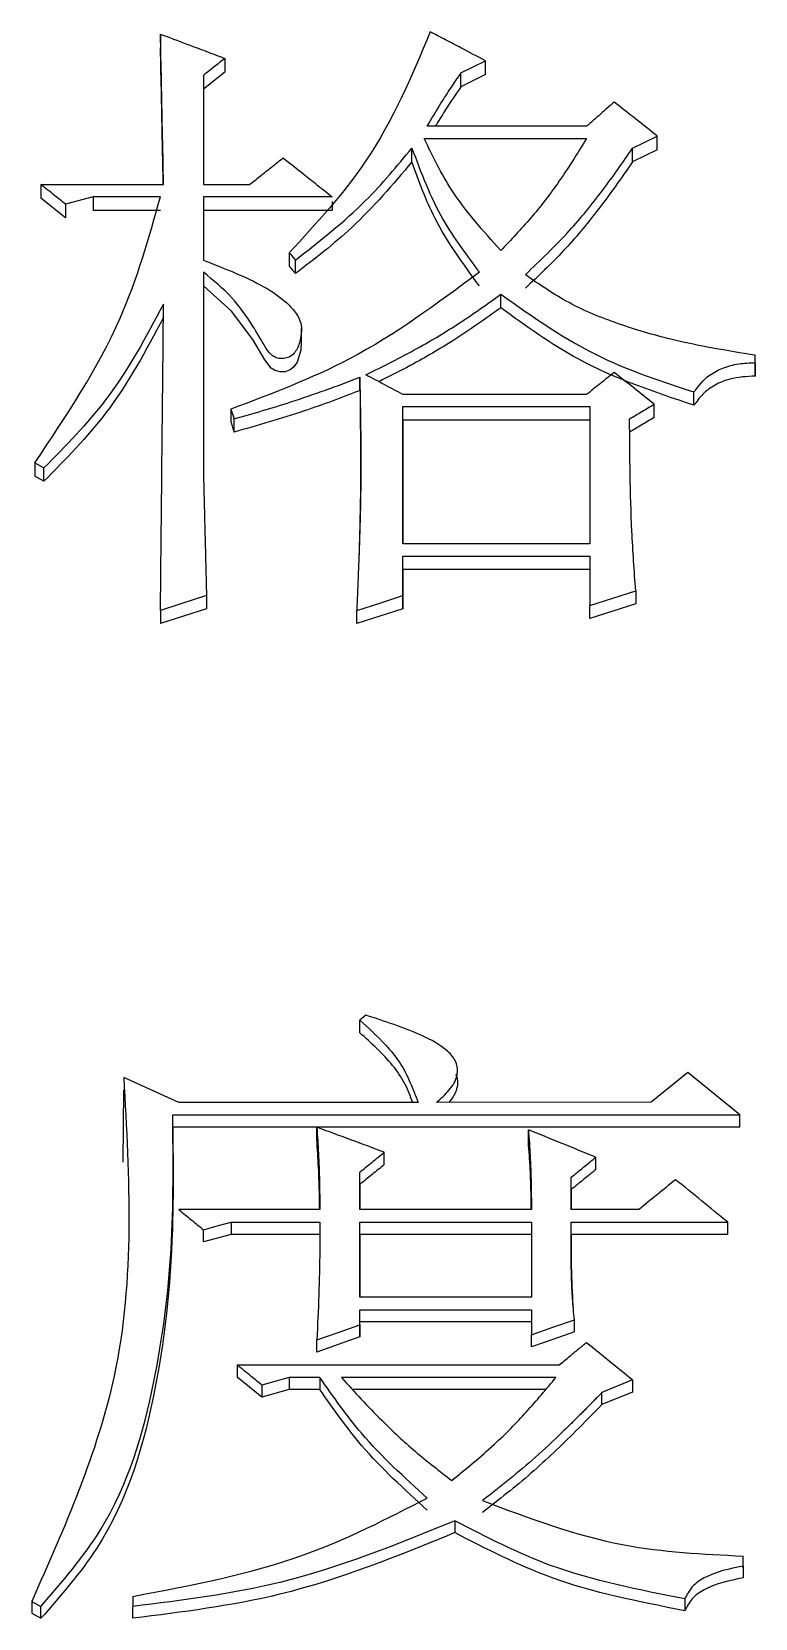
# Model space of a CAD drawing. Header units: millimetres. Extents: x 2085 to 4229, y 754 to 2271.
# Drawn here: x 2600.4 to 2602.95, y 2071.73 to 2077.33 of the extents above; entities that cross this region are included whole.
import ezdxf

# ---------------------------------------------------------------- set-up
doc = ezdxf.new("R2010")
doc.units = ezdxf.units.MM

msp = doc.modelspace()

# ---------------------------------------------------------------- linework, layer by layer
at = {"color": 7, "linetype": 'Continuous', "lineweight": 25}
for p, q in [((2600.8522, 2077.3224), (2600.8522, 2077.2736)), ((2601.0793, 2077.2369), (2601.0793, 2077.1882)), ((2601.9988, 2077.1797), (2601.9988, 2077.2283)), ((2601.0793, 2077.1882), (2601.0036, 2077.1284)), ((2601.0036, 2077.177), (2601.0036, 2076.7914)), ((2601.0036, 2077.177), (2601.0036, 2077.1284)), ((2601.9123, 2077.1369), (2601.9123, 2077.1856)), ((2601.9988, 2077.1797), (2601.9123, 2077.1369)), ((2601.0036, 2077.1284), (2601.0036, 2076.7914)), ((2602.3558, 2076.9972), (2601.7933, 2076.9972)), ((2601.7392, 2076.8718), (2601.7392, 2076.9201)), ((2601.7825, 2076.9543), (2602.3558, 2076.9543)), ((2602.518, 2076.8718), (2602.518, 2076.92)), ((2602.6046, 2076.9146), (2602.6046, 2076.9629)), ((2602.6046, 2076.9146), (2602.518, 2076.8718)), ((2600.4303, 2076.7914), (2600.863, 2076.7914)), ((2600.4303, 2076.7914), (2600.4303, 2076.7432)), ((2600.6142, 2076.7484), (2600.5168, 2076.7227)), ((2600.8521, 2076.7484), (2600.6142, 2076.7484)), ((2600.6142, 2076.7484), (2600.6142, 2076.7004)), ((2601.0036, 2076.7914), (2601.1659, 2076.7914)), ((2601.4579, 2076.7484), (2601.0036, 2076.7484)), ((2601.0036, 2076.7484), (2601.0036, 2076.525)), ((2601.0036, 2076.7484), (2601.0036, 2076.7004)), ((2600.5168, 2076.6746), (2600.4303, 2076.7432)), ((2600.5168, 2076.7227), (2600.5168, 2076.6746)), ((2600.8521, 2076.7004), (2600.6142, 2076.7004)), ((2601.0036, 2076.7004), (2601.0036, 2076.5233)), ((2601.4579, 2076.7004), (2601.0036, 2076.7004)), ((2601.4579, 2076.7324), (2601.4579, 2076.7004)), ((2601.3064, 2076.5509), (2601.3064, 2076.5031)), ((2601.3281, 2076.4772), (2601.3281, 2076.525)), ((2601.0036, 2076.482), (2601.0036, 2075.7743)), ((2601.0036, 2076.482), (2601.0036, 2076.4343)), ((2601.0036, 2076.4343), (2601.0036, 2075.7743)), ((2601.35, 2076.2362), (2601.35, 2076.2839)), ((2602.9507, 2076.1632), (2602.9507, 2076.189)), ((2602.9507, 2076.1417), (2602.9507, 2076.189)), ((2602.9507, 2076.1632), (2602.9507, 2076.1159)), ((2601.5553, 2076.0642), (2601.5553, 2076.1114)), ((2602.3558, 2076.051), (2601.7067, 2076.051)), ((2602.7344, 2076.0125), (2602.7344, 2076.0596)), ((2601.1009, 2075.9992), (2601.1118, 2075.9646)), ((2601.1009, 2075.9992), (2601.1009, 2075.9521)), ((2601.1118, 2075.9175), (2601.1118, 2075.9646)), ((2601.7067, 2076.0078), (2602.3666, 2076.0078)), ((2601.7067, 2075.5232), (2601.7067, 2076.0078)), ((2601.7067, 2075.9607), (2601.7067, 2076.0078)), ((2602.3666, 2076.0078), (2602.3666, 2075.5232)), ((2602.5938, 2075.9693), (2602.5938, 2076.0164)), ((2601.7067, 2075.9607), (2601.7067, 2075.5232)), ((2602.3666, 2075.9607), (2601.7067, 2075.9607)), ((2600.4086, 2075.809), (2600.4411, 2075.7917)), ((2600.4086, 2075.809), (2600.4086, 2075.7622)), ((2600.4411, 2075.7449), (2600.4086, 2075.7621)), ((2600.4411, 2075.7449), (2600.4411, 2075.7917)), ((2602.3666, 2075.5232), (2601.7067, 2075.5232)), ((2601.7067, 2075.4798), (2602.3666, 2075.4798)), ((2601.7067, 2075.341), (2601.7067, 2075.4798)), ((2601.7067, 2075.4334), (2601.7067, 2075.4798)), ((2602.3666, 2075.4798), (2602.3666, 2075.3062)), ((2601.7067, 2075.4334), (2601.7068, 2075.2947)), ((2602.3666, 2075.4334), (2601.7067, 2075.4334)), ((2602.5289, 2075.3583), (2602.5289, 2075.3121)), ((2601.0144, 2075.2947), (2600.8522, 2075.2427)), ((2601.0144, 2075.341), (2601.0144, 2075.2947)), ((2601.7068, 2075.2947), (2601.7067, 2075.341)), ((2602.3666, 2075.26), (2602.3666, 2075.3062)), ((2600.8522, 2075.2888), (2600.8522, 2075.2427)), ((2601.5445, 2075.2427), (2601.5445, 2075.2888)), ((2601.577, 2073.8603), (2601.5553, 2073.8428)), ((2601.5553, 2073.7985), (2601.5553, 2073.8428)), ((2601.8941, 2073.6945), (2601.8941, 2073.6949)), ((2600.9171, 2073.5527), (2600.7224, 2073.6407)), ((2602.7128, 2073.6583), (2602.583, 2073.5528)), ((2602.8967, 2073.5088), (2602.7128, 2073.6583)), ((2600.7199, 2073.342), (2600.7224, 2073.5967)), ((2600.8954, 2073.5088), (2602.8967, 2073.5088)), ((2600.8954, 2073.4649), (2600.8954, 2073.5088)), ((2601.7608, 2073.5527), (2600.9171, 2073.5527)), ((2602.583, 2073.5528), (2601.8258, 2073.5527)), ((2602.8967, 2073.4649), (2602.8967, 2073.5088)), ((2602.8967, 2073.4649), (2600.8954, 2073.4649)), ((2601.4039, 2073.421), (2601.4039, 2073.4647)), ((2602.1503, 2073.4122), (2602.1503, 2073.4559)), ((2600.8972, 2073.3071), (2600.8972, 2073.3511)), ((2601.6419, 2073.333), (2601.6419, 2073.3767)), ((2602.3883, 2073.3154), (2602.3883, 2073.3591)), ((2601.5553, 2073.174), (2601.5553, 2073.3062)), ((2601.5553, 2073.2626), (2601.5553, 2073.3062)), ((2602.3017, 2073.174), (2602.3017, 2073.2886)), ((2602.3017, 2073.245), (2602.3017, 2073.2886)), ((2601.5553, 2073.2626), (2601.5553, 2073.174)), ((2602.3017, 2073.245), (2602.3017, 2073.174)), ((2601.4147, 2073.174), (2600.9171, 2073.174)), ((2602.1611, 2073.174), (2601.5553, 2073.174)), ((2602.5397, 2073.174), (2602.3017, 2073.174)), ((2601.101, 2073.1299), (2601.4147, 2073.1299)), ((2601.101, 2073.1299), (2601.101, 2073.0865)), ((2601.5553, 2073.1299), (2602.1611, 2073.1299)), ((2601.5553, 2072.8649), (2601.5553, 2073.1299)), ((2601.5553, 2073.0865), (2601.5553, 2073.1299)), ((2602.1611, 2073.1299), (2602.1611, 2072.8649)), ((2602.3017, 2073.1299), (2602.8534, 2073.1299)), ((2601.0036, 2073.0601), (2601.0036, 2073.1034)), ((2601.101, 2073.0865), (2601.0036, 2073.0601)), ((2601.4147, 2073.0865), (2601.101, 2073.0865)), ((2601.5553, 2073.0865), (2601.5553, 2072.8649)), ((2602.1611, 2073.0865), (2601.5553, 2073.0865)), ((2602.8534, 2073.0865), (2602.3018, 2073.0865)), ((2602.1611, 2072.8649), (2601.5553, 2072.8649)), ((2601.5553, 2072.8207), (2602.1611, 2072.8207)), ((2601.5553, 2072.7676), (2601.5553, 2072.8207)), ((2601.5553, 2072.7778), (2601.5553, 2072.8207)), ((2601.5553, 2072.7248), (2601.5553, 2072.7778)), ((2602.1611, 2072.7778), (2601.5553, 2072.7778)), ((2602.1611, 2072.8207), (2602.1611, 2072.7323)), ((2602.3125, 2072.7424), (2602.3125, 2072.7853)), ((2601.5553, 2072.7676), (2601.5553, 2072.7248)), ((2602.1611, 2072.6894), (2602.1611, 2072.7323)), ((2601.4039, 2072.6717), (2601.4039, 2072.7146)), ((2601.1226, 2072.626), (2602.2585, 2072.6261)), ((2601.1226, 2072.626), (2601.1226, 2072.5834)), ((2601.2092, 2072.5126), (2601.1226, 2072.5834)), ((2601.3065, 2072.5818), (2601.2092, 2072.5552)), ((2601.2092, 2072.5552), (2601.2092, 2072.5126)), ((2601.4148, 2072.5818), (2601.3065, 2072.5818)), ((2601.3065, 2072.5818), (2601.3065, 2072.5391)), ((2601.4148, 2072.5818), (2601.4148, 2072.5391)), ((2602.2476, 2072.5818), (2601.4904, 2072.5818)), ((2602.5181, 2072.5729), (2602.4099, 2072.5286)), ((2602.5181, 2072.5729), (2602.5181, 2072.5303)), ((2601.3065, 2072.5391), (2601.2092, 2072.5126)), ((2601.4148, 2072.5391), (2601.3065, 2072.5391)), ((2602.2109, 2072.5391), (2601.5306, 2072.5391)), ((2602.5181, 2072.5303), (2602.4099, 2072.4861)), ((2602.4099, 2072.4861), (2602.4099, 2072.5286)), ((2601.8907, 2072.0761), (2601.8907, 2072.0342)), ((2602.9075, 2071.9161), (2602.9075, 2071.9516)), ((2602.9075, 2071.9098), (2602.9075, 2071.9516)), ((2602.9075, 2071.9161), (2602.9075, 2071.8743)), ((2600.3979, 2071.7915), (2600.4304, 2071.7736)), ((2600.3979, 2071.7915), (2600.3979, 2071.7498)), ((2600.4304, 2071.732), (2600.4304, 2071.7736)), ((2600.7549, 2071.8093), (2600.7549, 2071.7737)), ((2600.7549, 2071.7321), (2600.7549, 2071.7737)), ((2602.702, 2071.8004), (2602.702, 2071.7587)), ((2600.3979, 2071.7498), (2600.4304, 2071.732))]:
    msp.add_line(p, q, dxfattribs=at)
at = {"color": 7, "linetype": 'Continuous', "lineweight": 25, "flags": 128}
for points in [[(2601.9123, 2077.1856), (2601.9555, 2077.207), (2601.9988, 2077.2283)], [(2602.518, 2076.92), (2602.5613, 2076.9415), (2602.6046, 2076.9629)], [(2601.3064, 2076.5509), (2601.3119, 2076.5443), (2601.32, 2076.5346), (2601.3281, 2076.525)], [(2601.3064, 2076.5031), (2601.3119, 2076.4965), (2601.3174, 2076.4899), (2601.3281, 2076.4772)], [(2601.3482, 2076.2363), (2601.3476, 2076.2075), (2601.3341, 2076.1646), (2601.323, 2076.1482), (2601.3095, 2076.1374), (2601.2924, 2076.1312), (2601.2744, 2076.1303), (2601.2566, 2076.135), (2601.2432, 2076.144), (2601.2207, 2076.1736), (2601.178, 2076.2446), (2601.103, 2076.3453), (2601.0036, 2076.4343), (2601.0036, 2076.4343)], [(2602.0529, 2076.3569), (2602.0529, 2076.3694), (2602.0529, 2076.382), (2602.0529, 2076.4045)], [(2602.3666, 2075.3062), (2602.4477, 2075.3323), (2602.5289, 2075.3583)], [(2601.0144, 2075.341), (2600.9674, 2075.3259), (2600.9204, 2075.3108), (2600.8522, 2075.2888)], [(2601.5445, 2075.2888), (2601.6256, 2075.3149), (2601.7067, 2075.341)], [(2601.7068, 2075.2947), (2601.6256, 2075.2687), (2601.5445, 2075.2427)], [(2602.5289, 2075.3121), (2602.4477, 2075.2861), (2602.3666, 2075.26)], [(2601.0036, 2073.1034), (2601.0523, 2073.1166), (2601.101, 2073.1299)], [(2602.8534, 2073.0865), (2602.8534, 2073.1082), (2602.8534, 2073.1299)], [(2602.1611, 2072.7323), (2602.2368, 2072.7588), (2602.3125, 2072.7853)], [(2601.4039, 2072.7146), (2601.4796, 2072.7411), (2601.5553, 2072.7676)], [(2601.5553, 2072.7248), (2601.4796, 2072.6983), (2601.4039, 2072.6717)], [(2602.3125, 2072.7424), (2602.2368, 2072.7159), (2602.1611, 2072.6894)]]:
    msp.add_lwpolyline(points, dxfattribs=at)
at = {"color": 7, "linetype": 'Continuous', "lineweight": 25}
for points, knots in [([(2600.863, 2076.7914), (2600.8617, 2076.8561), (2600.8592, 2076.9772), (2600.8556, 2077.1542), (2600.8533, 2077.2663), (2600.8522, 2077.3224)], [0, 0, 0, 0, 0.365313, 0.682655, 1, 1, 1, 1]), ([(2600.8522, 2077.3224), (2600.8831, 2077.3108), (2600.9364, 2077.2907), (2601.0121, 2077.2622), (2601.0569, 2077.2453), (2601.0793, 2077.2369)], [0, 0, 0, 0, 0.4083, 0.70415, 1, 1, 1, 1]), ([(2601.804, 2077.3309), (2601.7381, 2077.1736), (2601.6194, 2076.8904), (2601.4027, 2076.6553), (2601.3064, 2076.5509)], [0, 0, 0, 0, 0.555743, 1, 1, 1, 1]), ([(2601.9988, 2077.2283), (2601.97, 2077.2435), (2601.9231, 2077.2682), (2601.8582, 2077.3024), (2601.8221, 2077.3214), (2601.8041, 2077.3309)], [0, 0, 0, 0, 0.4440621, 0.722031, 1, 1, 1, 1]), ([(2600.862, 2076.7914), (2600.861, 2076.8401), (2600.8589, 2076.945), (2600.8556, 2077.1057), (2600.8533, 2077.2176), (2600.8522, 2077.2736)], [0, 0, 0, 0, 0.302613, 0.651305, 1, 1, 1, 1]), ([(2601.0793, 2077.2369), (2601.0667, 2077.2269), (2601.0415, 2077.207), (2601.0162, 2077.187), (2601.0036, 2077.177)], [0, 0, 0, 0, 0.500001, 1, 1, 1, 1]), ([(2601.7933, 2076.9972), (2601.8092, 2077.0244), (2601.8359, 2077.0699), (2601.8764, 2077.1322), (2601.9003, 2077.1678), (2601.9123, 2077.1856)], [0, 0, 0, 0, 0.425102, 0.712508, 1, 1, 1, 1]), ([(2601.9123, 2077.1369), (2601.8944, 2077.1108), (2601.8645, 2077.0669), (2601.8355, 2077.0197), (2601.8234, 2076.9993), (2601.8221, 2076.9972)], [0, 0, 0, 0, 0.5701108, 0.9548803, 1, 1, 1, 1]), ([(2602.4531, 2077.0829), (2602.4369, 2077.0686), (2602.4044, 2077.04), (2602.372, 2077.0115), (2602.3558, 2076.9972)], [0, 0, 0, 0, 0.499999, 1, 1, 1, 1]), ([(2602.6046, 2076.9629), (2602.5793, 2076.9829), (2602.5288, 2077.0229), (2602.4784, 2077.0629), (2602.4531, 2077.0829)], [0, 0, 0, 0, 0.499999, 1, 1, 1, 1]), ([(2601.3281, 2076.525), (2601.4141, 2076.5923), (2601.5668, 2076.7119), (2601.6868, 2076.8568), (2601.7392, 2076.9201)], [0, 0, 0, 0, 0.56336, 1, 1, 1, 1]), ([(2601.7392, 2076.9201), (2601.7715, 2076.8338), (2601.8294, 2076.6788), (2601.9318, 2076.5425), (2601.9772, 2076.4821)], [0, 0, 0, 0, 0.556662, 1, 1, 1, 1]), ([(2602.0529, 2076.5594), (2601.9911, 2076.628), (2601.8813, 2076.7497), (2601.8125, 2076.8922), (2601.7825, 2076.9543)], [0, 0, 0, 0, 0.563444, 1, 1, 1, 1]), ([(2602.3558, 2076.9543), (2602.3224, 2076.9005), (2602.2626, 2076.8039), (2602.1605, 2076.672), (2602.0889, 2076.597), (2602.0529, 2076.5594)], [0, 0, 0, 0, 0.385333, 0.691671, 1, 1, 1, 1]), ([(2602.1395, 2076.4734), (2602.1925, 2076.5243), (2602.2906, 2076.6183), (2602.414, 2076.77), (2602.4833, 2076.87), (2602.518, 2076.92)], [0, 0, 0, 0, 0.370244, 0.684379, 1, 1, 1, 1]), ([(2601.1659, 2076.7914), (2601.1783, 2076.8013), (2601.2044, 2076.8219), (2601.2441, 2076.8534), (2601.2713, 2076.875), (2601.2849, 2076.8857)], [0, 0, 0, 0, 0.314654, 0.657326, 1, 1, 1, 1]), ([(2601.2849, 2076.8857), (2601.3098, 2076.8659), (2601.3511, 2076.8332), (2601.4088, 2076.7874), (2601.4416, 2076.7614), (2601.4579, 2076.7484)], [0, 0, 0, 0, 0.432645, 0.716322, 1, 1, 1, 1]), ([(2601.7392, 2076.8718), (2601.6716, 2076.7917), (2601.55, 2076.6477), (2601.3963, 2076.5296), (2601.3281, 2076.4772)], [0, 0, 0, 0, 0.55642, 1, 1, 1, 1]), ([(2601.9772, 2076.4343), (2601.9204, 2076.5116), (2601.8195, 2076.6488), (2601.7636, 2076.804), (2601.7392, 2076.8718)], [0, 0, 0, 0, 0.56299, 1, 1, 1, 1]), ([(2602.518, 2076.8718), (2602.477, 2076.8132), (2602.4013, 2076.705), (2602.276, 2076.5547), (2602.1851, 2076.4688), (2602.1395, 2076.4257)], [0, 0, 0, 0, 0.37028, 0.684001, 1, 1, 1, 1]), ([(2600.4086, 2075.809), (2600.52, 2075.9757), (2600.718, 2076.272), (2600.8113, 2076.6035), (2600.8521, 2076.7484)], [0, 0, 0, 0, 0.562636, 1, 1, 1, 1]), ([(2600.5168, 2076.7227), (2600.5045, 2076.7325), (2600.4839, 2076.7488), (2600.455, 2076.7717), (2600.4385, 2076.7848), (2600.4303, 2076.7914)], [0, 0, 0, 0, 0.428361, 0.714181, 1, 1, 1, 1]), ([(2601.0036, 2076.525), (2601.0373, 2076.5117), (2601.1387, 2076.4715), (2601.2566, 2076.4166), (2601.3296, 2076.3427), (2601.3524, 2076.2995), (2601.3487, 2076.2538), (2601.3394, 2076.2192), (2601.3245, 2076.1957), (2601.31, 2076.1838), (2601.2927, 2076.1777), (2601.2741, 2076.1768), (2601.2566, 2076.1812), (2601.2364, 2076.1954), (2601.2123, 2076.2342), (2601.1722, 2076.3041), (2601.1068, 2076.3976), (2601.0384, 2076.4535), (2601.0036, 2076.482)], [0, 0, 0, 0, 0.104454, 0.314535, 0.36541, 0.416687, 0.46169, 0.509284, 0.529555, 0.546771, 0.564035, 0.580952, 0.598427, 0.614259, 0.652193, 0.737824, 0.866635, 1, 1, 1, 1]), ([(2601.9772, 2076.4821), (2601.8294, 2076.3719), (2601.5634, 2076.1737), (2601.2433, 2076.0529), (2601.1009, 2075.9992)], [0, 0, 0, 0, 0.555385, 1, 1, 1, 1]), ([(2602.9507, 2076.189), (2602.8509, 2076.2054), (2602.6867, 2076.2323), (2602.4674, 2076.2973), (2602.2904, 2076.3687), (2602.1895, 2076.4387), (2602.1395, 2076.4734)], [0, 0, 0, 0, 0.344082, 0.565383, 0.784584, 1, 1, 1, 1]), ([(2600.8629, 2076.3701), (2600.8009, 2076.2536), (2600.6894, 2076.0443), (2600.5174, 2075.8693), (2600.4411, 2075.7917)], [0, 0, 0, 0, 0.556097, 1, 1, 1, 1]), ([(2600.8522, 2075.2888), (2600.8528, 2075.357), (2600.855, 2075.5719), (2600.8585, 2075.9327), (2600.8615, 2076.2243), (2600.863, 2076.3701)], [0, 0, 0, 0, 0.188404, 0.594194, 1, 1, 1, 1]), ([(2601.5769, 2076.12), (2601.638, 2076.1506), (2601.7519, 2076.2076), (2601.9111, 2076.3026), (2602.0056, 2076.3705), (2602.0529, 2076.4045)], [0, 0, 0, 0, 0.365229, 0.6817828, 1, 1, 1, 1]), ([(2602.0529, 2076.3569), (2601.9984, 2076.3179), (2601.8968, 2076.2452), (2601.7508, 2076.1605), (2601.66, 2076.115), (2601.6222, 2076.096)], [0, 0, 0, 0, 0.401974, 0.750243, 1, 1, 1, 1]), ([(2602.0529, 2076.4045), (2602.1679, 2076.3233), (2602.375, 2076.177), (2602.6237, 2076.0958), (2602.7344, 2076.0596)], [0, 0, 0, 0, 0.554843, 1, 1, 1, 1]), ([(2602.7344, 2076.0125), (2602.5942, 2076.0597), (2602.3459, 2076.1433), (2602.1418, 2076.2921), (2602.0529, 2076.3569)], [0, 0, 0, 0, 0.564881, 1, 1, 1, 1]), ([(2600.8629, 2076.3225), (2600.8009, 2076.2062), (2600.6894, 2075.9971), (2600.5174, 2075.8224), (2600.4411, 2075.7449)], [0, 0, 0, 0, 0.5560424, 1, 1, 1, 1]), ([(2602.7344, 2076.0596), (2602.7506, 2076.0805), (2602.7777, 2076.1155), (2602.8361, 2076.146), (2602.892, 2076.1611), (2602.9311, 2076.1625), (2602.9507, 2076.1632)], [0, 0, 0, 0, 0.328373, 0.548346, 0.773134, 1, 1, 1, 1]), ([(2602.9507, 2076.1159), (2602.9507, 2076.1188), (2602.9507, 2076.1236), (2602.9507, 2076.1303), (2602.9507, 2076.136), (2602.9507, 2076.1398), (2602.9507, 2076.1417)], [0, 0, 0, 0, 0.34, 0.56, 0.78, 1, 1, 1, 1]), ([(2601.1118, 2075.9646), (2601.179, 2075.9839), (2601.2877, 2076.015), (2601.4349, 2076.0658), (2601.5151, 2076.0962), (2601.5553, 2076.1114)], [0, 0, 0, 0, 0.447142, 0.723428, 1, 1, 1, 1]), ([(2601.5553, 2076.1114), (2601.5554, 2076.1077), (2601.5555, 2076.102), (2601.5556, 2076.0946), (2601.5557, 2076.089), (2601.5558, 2076.0834), (2601.5559, 2076.0777), (2601.5561, 2076.0703), (2601.5562, 2076.0628), (2601.5564, 2076.0553), (2601.5565, 2076.0497), (2601.5566, 2076.0441), (2601.5567, 2076.0385), (2601.5568, 2076.031), (2601.5569, 2076.0235), (2601.5571, 2076.016), (2601.5572, 2076.0104), (2601.5573, 2076.0048), (2601.5573, 2075.9992), (2601.5574, 2075.9936), (2601.5575, 2075.988), (2601.5576, 2075.9805), (2601.5578, 2075.973), (2601.5579, 2075.9655), (2601.558, 2075.958), (2601.5581, 2075.9487), (2601.5583, 2075.9375), (2601.5584, 2075.9262), (2601.5585, 2075.915), (2601.5587, 2075.9), (2601.5588, 2075.885), (2601.5589, 2075.8701), (2601.559, 2075.8588), (2601.5591, 2075.8476), (2601.5591, 2075.8363), (2601.5591, 2075.8251), (2601.5592, 2075.8101), (2601.5592, 2075.7951), (2601.5591, 2075.7801), (2601.559, 2075.7689), (2601.559, 2075.7576), (2601.5589, 2075.7464), (2601.5588, 2075.7351), (2601.5586, 2075.7201), (2601.5584, 2075.7051), (2601.5582, 2075.6901), (2601.558, 2075.6789), (2601.5578, 2075.6676), (2601.5576, 2075.6564), (2601.5573, 2075.6451), (2601.557, 2075.6301), (2601.5566, 2075.6151), (2601.5562, 2075.6001), (2601.5559, 2075.5889), (2601.5556, 2075.5776), (2601.5552, 2075.5663), (2601.5549, 2075.5551), (2601.5544, 2075.5401), (2601.5539, 2075.5251), (2601.5534, 2075.51), (2601.553, 2075.4988), (2601.5526, 2075.4875), (2601.5522, 2075.4762), (2601.5517, 2075.465), (2601.5513, 2075.4537), (2601.5507, 2075.4387), (2601.5501, 2075.4237), (2601.5495, 2075.4086), (2601.5491, 2075.3974), (2601.5486, 2075.3861), (2601.5481, 2075.3748), (2601.5475, 2075.3598), (2601.5469, 2075.3448), (2601.5462, 2075.3297), (2601.5458, 2075.3185), (2601.5452, 2075.3048), (2601.5448, 2075.295), (2601.5445, 2075.2888)], [0, 0, 0, 0, 0.013675, 0.020513, 0.02735, 0.034188, 0.041025, 0.047863, 0.061538, 0.068375, 0.075213, 0.082051, 0.088888, 0.095726, 0.109401, 0.116238, 0.123076, 0.129913, 0.136751, 0.143588, 0.150426, 0.157263, 0.170939, 0.177776, 0.184614, 0.198289, 0.211964, 0.225639, 0.239314, 0.252989, 0.280339, 0.294014, 0.307689, 0.321365, 0.33504, 0.348715, 0.36239, 0.38974, 0.403415, 0.41709, 0.430765, 0.44444, 0.458115, 0.471791, 0.499141, 0.512816, 0.526491, 0.540166, 0.553841, 0.567516, 0.581191, 0.608541, 0.622217, 0.635892, 0.649567, 0.663242, 0.676917, 0.690592, 0.717942, 0.731617, 0.745292, 0.758967, 0.772642, 0.786318, 0.799993, 0.813668, 0.841018, 0.854693, 0.868368, 0.882043, 0.895718, 0.909393, 0.936743, 0.950419, 0.964094, 0.977769, 1, 1, 1, 1]), ([(2601.7067, 2076.051), (2601.6851, 2076.0625), (2601.6418, 2076.0855), (2601.5986, 2076.1085), (2601.5769, 2076.12)], [0, 0, 0, 0, 0.499999, 1, 1, 1, 1]), ([(2602.4531, 2076.1287), (2602.4369, 2076.1157), (2602.4045, 2076.0898), (2602.372, 2076.0639), (2602.3558, 2076.051)], [0, 0, 0, 0, 0.499998, 1, 1, 1, 1]), ([(2602.5938, 2076.0164), (2602.5703, 2076.0351), (2602.5234, 2076.0726), (2602.4766, 2076.11), (2602.4531, 2076.1287)], [0, 0, 0, 0, 0.499999, 1, 1, 1, 1]), ([(2602.9507, 2076.1159), (2602.9204, 2076.1141), (2602.8708, 2076.1112), (2602.808, 2076.0859), (2602.7641, 2076.0538), (2602.7442, 2076.0261), (2602.7344, 2076.0125)], [0, 0, 0, 0, 0.348919, 0.571355, 0.788309, 1, 1, 1, 1]), ([(2601.5553, 2076.0642), (2601.4904, 2076.0395), (2601.3854, 2075.9997), (2601.2361, 2075.9539), (2601.1532, 2075.9297), (2601.1118, 2075.9175)], [0, 0, 0, 0, 0.447314, 0.723589, 1, 1, 1, 1]), ([(2601.5561, 2076.02), (2601.5562, 2076.0133), (2601.5571, 2075.9567), (2601.5588, 2075.7823), (2601.5565, 2075.629), (2601.5543, 2075.5446), (2601.553, 2075.5039), (2601.5523, 2075.4803), (2601.5521, 2075.4745), (2601.552, 2075.4715)], [0, 0, 0, 0, 0.058237, 0.493643, 0.756064, 0.862488, 0.925116, 0.960703, 1, 1, 1, 1]), ([(2602.5072, 2075.9646), (2602.5216, 2075.9732), (2602.5505, 2075.9905), (2602.5793, 2076.0078), (2602.5938, 2076.0164)], [0, 0, 0, 0, 0.499999, 1, 1, 1, 1]), ([(2602.5938, 2075.9693), (2602.5793, 2075.9607), (2602.5505, 2075.9434), (2602.5216, 2075.9262), (2602.5072, 2075.9176)], [0, 0, 0, 0, 0.499998, 1, 1, 1, 1]), ([(2602.5289, 2075.3583), (2602.5238, 2075.4285), (2602.514, 2075.5647), (2602.5087, 2075.7669), (2602.5077, 2075.8987), (2602.5072, 2075.9646)], [0, 0, 0, 0, 0.347124, 0.673492, 1, 1, 1, 1]), ([(2601.0036, 2075.7743), (2601.0037, 2075.7713), (2601.0038, 2075.7653), (2601.0041, 2075.7563), (2601.0043, 2075.7488), (2601.0044, 2075.7413), (2601.0046, 2075.7353), (2601.0047, 2075.7293), (2601.0049, 2075.7233), (2601.0051, 2075.7158), (2601.0053, 2075.7083), (2601.0055, 2075.7008), (2601.0056, 2075.6948), (2601.0058, 2075.6873), (2601.006, 2075.6798), (2601.0062, 2075.6708), (2601.0064, 2075.6618), (2601.0066, 2075.6543), (2601.0068, 2075.6468), (2601.007, 2075.6393), (2601.0073, 2075.6272), (2601.0076, 2075.6167), (2601.0078, 2075.6062), (2601.008, 2075.5987), (2601.0083, 2075.5867), (2601.0086, 2075.5747), (2601.0089, 2075.5626), (2601.0091, 2075.5536), (2601.0093, 2075.5461), (2601.0095, 2075.5386), (2601.0097, 2075.5311), (2601.01, 2075.5191), (2601.0103, 2075.5085), (2601.0105, 2075.498), (2601.0107, 2075.492), (2601.0109, 2075.4845), (2601.011, 2075.4785), (2601.0112, 2075.4709), (2601.0114, 2075.4649), (2601.0115, 2075.4574), (2601.0117, 2075.4514), (2601.0119, 2075.4439), (2601.012, 2075.4378), (2601.0122, 2075.4303), (2601.0124, 2075.4243), (2601.0126, 2075.4168), (2601.0127, 2075.4108), (2601.0129, 2075.4032), (2601.013, 2075.3972), (2601.0132, 2075.3897), (2601.0134, 2075.3837), (2601.0136, 2075.3762), (2601.0137, 2075.3701), (2601.0139, 2075.3626), (2601.0141, 2075.3566), (2601.0142, 2075.3489), (2601.0144, 2075.3442), (2601.0144, 2075.341)], [0, 0, 0, 0, 0.020805, 0.04161, 0.062415, 0.072817, 0.093622, 0.104024, 0.114427, 0.135232, 0.156036, 0.166439, 0.187244, 0.197646, 0.218451, 0.239256, 0.260061, 0.280866, 0.291268, 0.312073, 0.332878, 0.374488, 0.38489, 0.405695, 0.4265, 0.468109, 0.488914, 0.509719, 0.530524, 0.540926, 0.561731, 0.582536, 0.624146, 0.634548, 0.655353, 0.665756, 0.686561, 0.696963, 0.717768, 0.72817, 0.748975, 0.759378, 0.780182, 0.790585, 0.81139, 0.821792, 0.842597, 0.852999, 0.873804, 0.884207, 0.905012, 0.915414, 0.936219, 0.946621, 0.967426, 0.977829, 1, 1, 1, 1]), ([(2601.5553, 2073.8428), (2601.5867, 2073.8142), (2601.638, 2073.7673), (2601.6994, 2073.6942), (2601.7334, 2073.6241), (2601.7517, 2073.5765), (2601.7608, 2073.5527)], [0, 0, 0, 0, 0.345508, 0.566176, 0.783683, 1, 1, 1, 1]), ([(2601.8258, 2073.5527), (2601.8416, 2073.5666), (2601.8728, 2073.594), (2601.903, 2073.6436), (2601.8988, 2073.6967), (2601.8542, 2073.749), (2601.7445, 2073.8058), (2601.6436, 2073.8386), (2601.577, 2073.8603)], [0, 0, 0, 0, 0.119334, 0.235111, 0.326467, 0.420991, 0.617683, 1, 1, 1, 1]), ([(2601.7421, 2073.5527), (2601.7337, 2073.5747), (2601.7161, 2073.6207), (2601.6729, 2073.6849), (2601.6161, 2073.7431), (2601.5756, 2073.78), (2601.5553, 2073.7985)], [0, 0, 0, 0, 0.230715, 0.483743, 0.741016, 1, 1, 1, 1]), ([(2600.7224, 2073.6407), (2600.7422, 2073.285), (2600.7777, 2072.6484), (2600.5141, 2072.0538), (2600.3979, 2071.7915)], [0, 0, 0, 0, 0.558854, 1, 1, 1, 1]), ([(2601.8941, 2073.6505), (2601.8942, 2073.6504), (2601.8997, 2073.6416), (2601.9017, 2073.6212), (2601.8953, 2073.587), (2601.8803, 2073.5659), (2601.8709, 2073.5527)], [0, 0, 0, 0, 0.0049475, 0.2908283, 0.5560785, 1, 1, 1, 1]), ([(2600.4304, 2071.7736), (2600.5059, 2071.8611), (2600.7073, 2072.0942), (2600.8373, 2072.5417), (2600.9004, 2073.0356), (2600.8971, 2073.3503), (2600.8954, 2073.5088)], [0, 0, 0, 0, 0.180534, 0.481185, 0.738841, 1, 1, 1, 1]), ([(2600.8954, 2073.4649), (2600.8966, 2073.3563), (2600.9001, 2073.0505), (2600.8532, 2072.548), (2600.7088, 2072.0499), (2600.5005, 2071.8121), (2600.4304, 2071.732)], [0, 0, 0, 0, 0.179534, 0.505448, 0.833516, 1, 1, 1, 1]), ([(2601.4039, 2073.4647), (2601.4059, 2073.434), (2601.41, 2073.3702), (2601.4133, 2073.2733), (2601.4142, 2073.2071), (2601.4147, 2073.174)], [0, 0, 0, 0, 0.317979, 0.65893, 1, 1, 1, 1]), ([(2601.6419, 2073.3767), (2601.6022, 2073.3914), (2601.5229, 2073.4207), (2601.4435, 2073.4501), (2601.4039, 2073.4647)], [0, 0, 0, 0, 0.499999, 1, 1, 1, 1]), ([(2602.1503, 2073.4559), (2602.1526, 2073.4252), (2602.1572, 2073.3629), (2602.1601, 2073.2688), (2602.1608, 2073.2056), (2602.1611, 2073.174)], [0, 0, 0, 0, 0.328217, 0.664033, 1, 1, 1, 1]), ([(2602.3883, 2073.3591), (2602.3486, 2073.3752), (2602.2693, 2073.4075), (2602.1899, 2073.4398), (2602.1503, 2073.4559)], [0, 0, 0, 0, 0.499999, 1, 1, 1, 1]), ([(2601.414, 2073.174), (2601.4137, 2073.1907), (2601.4129, 2073.2402), (2601.4102, 2073.3226), (2601.406, 2073.3882), (2601.4039, 2073.421)], [0, 0, 0, 0, 0.202528, 0.601166, 1, 1, 1, 1]), ([(2602.1605, 2073.174), (2602.1603, 2073.1904), (2602.1597, 2073.2384), (2602.1573, 2073.3178), (2602.1526, 2073.3807), (2602.1503, 2073.4122)], [0, 0, 0, 0, 0.2065, 0.603092, 1, 1, 1, 1]), ([(2601.5553, 2073.3062), (2601.5698, 2073.318), (2601.5986, 2073.3415), (2601.6274, 2073.3649), (2601.6419, 2073.3767)], [0, 0, 0, 0, 0.500001, 1, 1, 1, 1]), ([(2601.6419, 2073.333), (2601.6274, 2073.3213), (2601.5986, 2073.2978), (2601.5698, 2073.2744), (2601.5553, 2073.2626)], [0, 0, 0, 0, 0.499998, 1, 1, 1, 1]), ([(2602.3017, 2073.2886), (2602.3161, 2073.3003), (2602.345, 2073.3238), (2602.3738, 2073.3473), (2602.3883, 2073.3591)], [0, 0, 0, 0, 0.5000005, 1, 1, 1, 1]), ([(2602.3883, 2073.3154), (2602.3738, 2073.3037), (2602.345, 2073.2802), (2602.3161, 2073.2568), (2602.3017, 2073.245)], [0, 0, 0, 0, 0.4999977, 1, 1, 1, 1]), ([(2602.6695, 2073.2798), (2602.6479, 2073.2621), (2602.6046, 2073.2269), (2602.5613, 2073.1916), (2602.5397, 2073.174)], [0, 0, 0, 0, 0.500001, 1, 1, 1, 1]), ([(2602.8534, 2073.1299), (2602.8228, 2073.1549), (2602.7615, 2073.2048), (2602.7002, 2073.2548), (2602.6695, 2073.2798)], [0, 0, 0, 0, 0.5, 1, 1, 1, 1]), ([(2600.9171, 2073.174), (2600.9315, 2073.1622), (2600.9604, 2073.1387), (2600.9892, 2073.1151), (2601.0036, 2073.1034)], [0, 0, 0, 0, 0.499999, 1, 1, 1, 1]), ([(2601.4147, 2073.1299), (2601.4146, 2073.0967), (2601.4142, 2073.011), (2601.4114, 2072.8726), (2601.4064, 2072.7672), (2601.4039, 2072.7146)], [0, 0, 0, 0, 0.239549, 0.619699, 1, 1, 1, 1]), ([(2602.3125, 2072.7853), (2602.3101, 2072.8105), (2602.3071, 2072.842), (2602.305, 2072.8767), (2602.3043, 2072.8893), (2602.3039, 2072.8988), (2602.3034, 2072.9083), (2602.303, 2072.9177), (2602.3026, 2072.9304), (2602.3022, 2072.943), (2602.3019, 2072.9556), (2602.3017, 2072.9651), (2602.3015, 2072.9745), (2602.3014, 2072.984), (2602.3013, 2072.9935), (2602.3012, 2073.0061), (2602.3011, 2073.0187), (2602.3011, 2073.0314), (2602.3011, 2073.0408), (2602.3011, 2073.0503), (2602.3012, 2073.0597), (2602.3012, 2073.0692), (2602.3013, 2073.0787), (2602.3013, 2073.0866), (2602.3014, 2073.0944), (2602.3014, 2073.1008), (2602.3015, 2073.1071), (2602.3016, 2073.1118), (2602.3016, 2073.1165), (2602.3017, 2073.1225), (2602.3017, 2073.127), (2602.3017, 2073.1299)], [0, 0, 0, 0, 0.219728, 0.274659, 0.302124, 0.329589, 0.357054, 0.384519, 0.411984, 0.466914, 0.494379, 0.521844, 0.549309, 0.576774, 0.604239, 0.631703, 0.686633, 0.714098, 0.741563, 0.769028, 0.796493, 0.823958, 0.851423, 0.878888, 0.89262, 0.920085, 0.933818, 0.94755, 0.961283, 0.975015, 1, 1, 1, 1]), ([(2602.3019, 2073.0589), (2602.3019, 2073.0592), (2602.3019, 2073.0612), (2602.3019, 2073.0651), (2602.3018, 2073.0744), (2602.3018, 2073.0828), (2602.3017, 2073.0983), (2602.3017, 2073.1081), (2602.3017, 2073.1139)], [0, 0, 0, 0, 0.017551, 0.111249, 0.196743, 0.493071, 0.696882, 1, 1, 1, 1]), ([(2602.3092, 2072.8219), (2602.3092, 2072.8219), (2602.3092, 2072.8219), (2602.3091, 2072.8226), (2602.3071, 2072.8556), (2602.3029, 2072.9411), (2602.3023, 2073.0051), (2602.302, 2073.0428), (2602.3019, 2073.0551), (2602.3019, 2073.0589)], [0, 0, 0, 0, 0.004122, 0.010144, 0.023857, 0.559001, 0.866591, 0.95816, 1, 1, 1, 1]), ([(2602.2585, 2072.6261), (2602.2709, 2072.6363), (2602.2934, 2072.6547), (2602.3259, 2072.6812), (2602.3458, 2072.6975), (2602.3558, 2072.7057)], [0, 0, 0, 0, 0.384576, 0.692287, 1, 1, 1, 1]), ([(2602.3558, 2072.7057), (2602.3829, 2072.6836), (2602.4369, 2072.6393), (2602.491, 2072.5951), (2602.5181, 2072.5729)], [0, 0, 0, 0, 0.4999994, 1, 1, 1, 1]), ([(2601.2092, 2072.5552), (2601.1968, 2072.5653), (2601.1762, 2072.5822), (2601.1474, 2072.6058), (2601.1309, 2072.6193), (2601.1226, 2072.626)], [0, 0, 0, 0, 0.428361, 0.714181, 1, 1, 1, 1]), ([(2601.7933, 2072.1561), (2601.7126, 2072.2293), (2601.5694, 2072.3591), (2601.4618, 2072.5141), (2601.4148, 2072.5818)], [0, 0, 0, 0, 0.56329, 1, 1, 1, 1]), ([(2601.4904, 2072.5818), (2601.537, 2072.5308), (2601.6196, 2072.4402), (2601.75, 2072.3187), (2601.8365, 2072.2518), (2601.8799, 2072.2182)], [0, 0, 0, 0, 0.391375, 0.694883, 1, 1, 1, 1]), ([(2601.8799, 2072.2182), (2601.931, 2072.26), (2602.0241, 2072.3361), (2602.1451, 2072.4594), (2602.2134, 2072.5409), (2602.2476, 2072.5818)], [0, 0, 0, 0, 0.378477, 0.688442, 1, 1, 1, 1]), ([(2601.7933, 2072.1141), (2601.7126, 2072.1871), (2601.5694, 2072.3167), (2601.4618, 2072.4715), (2601.4148, 2072.5391)], [0, 0, 0, 0, 0.563337, 1, 1, 1, 1]), ([(2602.4099, 2072.5286), (2602.4061, 2072.5247), (2602.4003, 2072.5189), (2602.3927, 2072.5111), (2602.3869, 2072.5053), (2602.3812, 2072.4994), (2602.3754, 2072.4936), (2602.3697, 2072.4878), (2602.3639, 2072.4819), (2602.3581, 2072.4761), (2602.3524, 2072.4703), (2602.3466, 2072.4645), (2602.3389, 2072.4567), (2602.3311, 2072.449), (2602.3234, 2072.4413), (2602.3176, 2072.4355), (2602.3117, 2072.4297), (2602.3059, 2072.424), (2602.3001, 2072.4182), (2602.2883, 2072.4067), (2602.247, 2072.3667), (2602.1496, 2072.2739), (2602.0514, 2072.1969), (2601.9881, 2072.1472)], [0, 0, 0, 0, 0.028965, 0.043448, 0.057931, 0.072414, 0.086896, 0.101379, 0.115862, 0.130344, 0.144827, 0.15931, 0.173793, 0.202758, 0.217241, 0.231723, 0.246206, 0.260689, 0.275172, 0.289654, 0.347586, 0.579334, 1, 1, 1, 1]), ([(2602.4099, 2072.4861), (2602.3792, 2072.455), (2602.2978, 2072.3725), (2602.1619, 2072.2408), (2602.0461, 2072.1504), (2601.9881, 2072.1051)], [0, 0, 0, 0, 0.231872, 0.614997, 1, 1, 1, 1]), ([(2600.7549, 2071.8093), (2600.9612, 2071.8481), (2601.3271, 2071.9168), (2601.6517, 2072.0835), (2601.7933, 2072.1561)], [0, 0, 0, 0, 0.563872, 1, 1, 1, 1]), ([(2601.9881, 2072.1472), (2602.1524, 2072.0853), (2602.4476, 2071.9739), (2602.7662, 2071.9585), (2602.9075, 2071.9516)], [0, 0, 0, 0, 0.55643, 1, 1, 1, 1]), ([(2601.8907, 2072.0761), (2601.688, 2071.9934), (2601.3242, 2071.8448), (2600.9296, 2071.7955), (2600.7549, 2071.7737)], [0, 0, 0, 0, 0.557128, 1, 1, 1, 1]), ([(2602.702, 2071.8004), (2602.5408, 2071.8319), (2602.2549, 2071.8878), (2602.0013, 2072.0189), (2601.8907, 2072.0761)], [0, 0, 0, 0, 0.563683, 1, 1, 1, 1]), ([(2601.8907, 2072.0342), (2601.688, 2071.9515), (2601.3242, 2071.8031), (2600.9296, 2071.7539), (2600.7549, 2071.7321)], [0, 0, 0, 0, 0.557096, 1, 1, 1, 1]), ([(2602.702, 2071.7587), (2602.5408, 2071.7902), (2602.255, 2071.846), (2602.0013, 2071.977), (2601.8907, 2072.0342)], [0, 0, 0, 0, 0.563727, 1, 1, 1, 1]), ([(2602.9075, 2071.9161), (2602.8599, 2071.9065), (2602.7942, 2071.8933), (2602.7251, 2071.8453), (2602.7096, 2071.8152), (2602.702, 2071.8004)], [0, 0, 0, 0, 0.571287, 0.789427, 1, 1, 1, 1]), ([(2602.9075, 2071.9098), (2602.9075, 2071.9032), (2602.9075, 2071.8913), (2602.9075, 2071.8795), (2602.9075, 2071.8743)], [0, 0, 0, 0, 0.56, 1, 1, 1, 1]), ([(2602.9075, 2071.8743), (2602.8599, 2071.8647), (2602.7942, 2071.8515), (2602.7251, 2071.8036), (2602.7096, 2071.7735), (2602.702, 2071.7587)], [0, 0, 0, 0, 0.571439, 0.78955, 1, 1, 1, 1])]:
    msp.add_open_spline(points, degree=3, knots=knots, dxfattribs=at)
msp.add_open_spline([(2601.101, 2075.9521), (2601.1028, 2075.9463), (2601.1064, 2075.9348), (2601.11, 2075.9233), (2601.1118, 2075.9175)], degree=3, dxfattribs=at)

doc.saveas('drawing.dxf')
